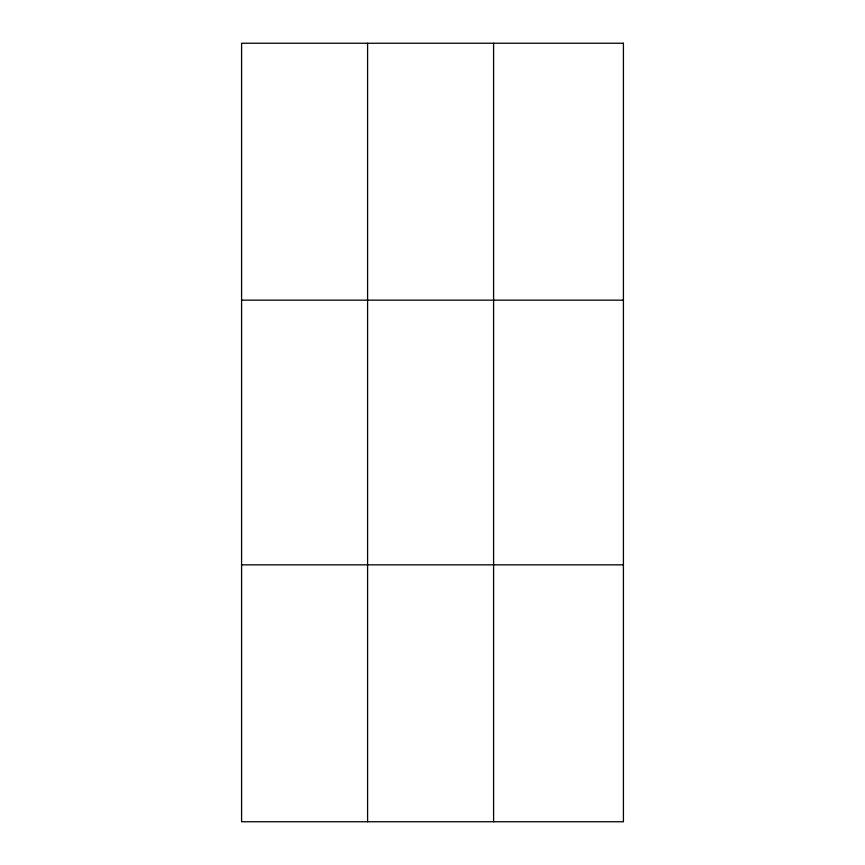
<?xml version="1.0" encoding="UTF-8"?>
<svg xmlns="http://www.w3.org/2000/svg" width="865" height="865" viewBox="0 0 865 865"><rect width="100%" height="100%" fill="white"/><g stroke="black" fill="none" stroke-linecap="round" stroke-linejoin="round"><path stroke-width="1.3" d="M367.593 43.25L367.593 821.75M493.591 43.25L493.591 821.75M241.584 300.155L623.416 300.155M241.584 564.845L623.416 564.845M623.416 43.25L623.416 821.75L241.584 821.75L241.584 43.25L623.416 43.25"/></g></svg>
